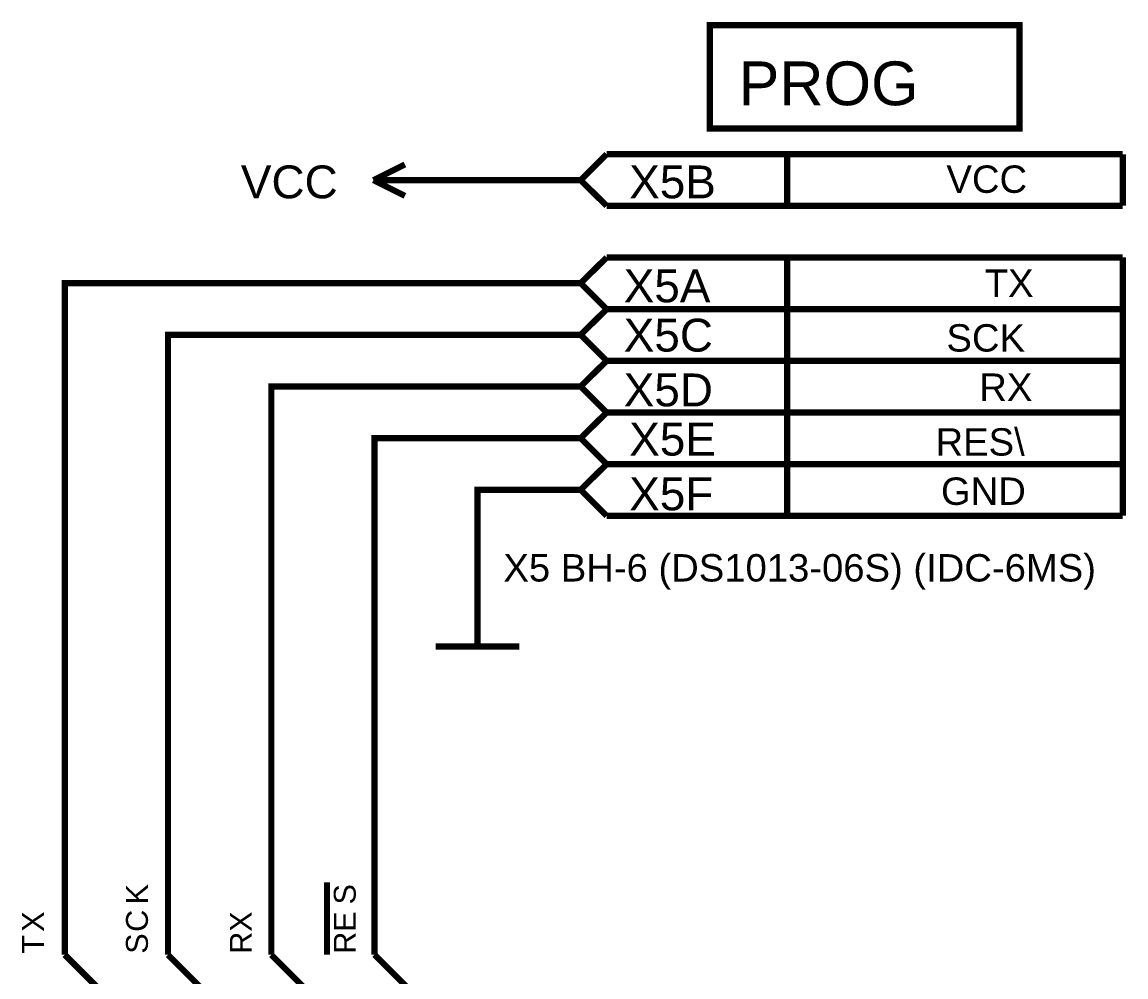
# Model space of a CAD drawing. Header units: millimetres. Extents: x -2024 to 917, y -725 to 13.
# Drawn here: x 315.1 to 368.5, y -534.9 to -488.7 of the extents above; entities that cross this region are included whole.
import ezdxf

# ---------------------------------------------------------------- set-up
doc = ezdxf.new("R2010")
doc.units = ezdxf.units.MM
doc.layers.add('Sheet', color=255, linetype='Continuous')
doc.styles.get("Standard").update_dxf_attribs({"font": 'arial.ttf'})

msp = doc.modelspace()

# ---------------------------------------------------------------- linework, layer by layer
at = {"layer": 'Sheet'}
for points, const_width in [([(348.391, -488.8), (363.386, -488.8), (363.386, -493.801), (348.391, -493.801), (348.391, -488.8)], 0.3), ([(348.391, -488.8), (348.391, -493.801), (363.386, -493.801), (363.386, -488.8), (348.391, -488.8), (348.391, -488.8)], 0.0991)]:
    msp.add_lwpolyline(points, close=True, dxfattribs=dict(at, const_width=const_width))
at = {"layer": 'Sheet', "const_width": 0.3}
for points in [[(342.134, -496.301), (343.392, -495.043)], [(343.392, -495.043), (368.384, -495.043)], [(352.131, -495.043), (352.131, -497.543)], [(368.384, -495.043), (368.384, -497.543)], [(332.104, -496.301), (333.627, -495.539)], [(332.104, -496.301), (333.627, -497.063)], [(334.653, -496.301), (332.104, -496.301)], [(339.635, -496.301), (334.653, -496.301)], [(342.134, -496.301), (339.635, -496.301)], [(343.392, -497.543), (342.134, -496.301)], [(368.384, -497.543), (343.392, -497.543)], [(342.134, -501.285), (343.392, -500.043)], [(343.392, -500.043), (368.384, -500.043)], [(352.131, -500.043), (352.131, -502.544)], [(368.384, -500.043), (368.384, -502.544)], [(339.635, -501.285), (317.159, -501.285), (317.159, -533.79)], [(342.134, -501.285), (339.635, -501.285)], [(343.392, -502.544), (342.134, -501.285)], [(342.134, -503.786), (343.392, -502.544)], [(368.384, -502.544), (343.392, -502.544)], [(343.392, -502.544), (368.384, -502.544)], [(352.131, -502.544), (352.131, -505.044)], [(368.384, -502.544), (368.384, -505.044)], [(339.635, -503.786), (322.157, -503.786), (322.157, -533.79)], [(342.134, -503.786), (339.635, -503.786)], [(343.392, -505.044), (342.134, -503.786)], [(342.134, -506.286), (343.392, -505.044)], [(368.384, -505.044), (343.392, -505.044)], [(343.392, -505.044), (368.384, -505.044)], [(352.131, -505.044), (352.131, -507.545)], [(368.384, -505.044), (368.384, -507.545)], [(339.635, -506.286), (327.156, -506.286), (327.156, -533.79)], [(342.134, -506.286), (339.635, -506.286)], [(343.392, -507.545), (342.134, -506.286)], [(342.134, -508.786), (343.392, -507.545)], [(368.384, -507.545), (343.392, -507.545)], [(343.392, -507.545), (368.384, -507.545)], [(352.131, -507.545), (352.131, -510.045)], [(368.384, -507.545), (368.384, -510.045)], [(339.635, -508.786), (332.154, -508.786), (332.154, -533.79)], [(342.134, -508.786), (339.635, -508.786)], [(343.392, -510.045), (342.134, -508.786)], [(342.134, -511.287), (343.392, -510.045)], [(368.384, -510.045), (343.392, -510.045)], [(343.392, -510.045), (368.384, -510.045)], [(352.131, -510.045), (352.131, -512.545)], [(368.384, -510.045), (368.384, -512.545)], [(339.635, -511.287), (337.136, -511.287), (337.136, -513.787)], [(342.134, -511.287), (339.635, -511.287)], [(343.392, -512.545), (342.134, -511.287)], [(368.384, -512.545), (343.392, -512.545)], [(337.136, -513.787), (337.136, -518.871)], [(335.117, -518.871), (339.172, -518.871)], [(329.854, -530.28), (329.854, -531.373)], [(329.854, -531.373), (329.854, -532.582)], [(329.854, -532.582), (329.854, -533.79)], [(317.159, -533.79), (319.658, -536.291)], [(322.157, -533.79), (324.656, -536.291)], [(327.156, -533.79), (329.655, -536.291)], [(332.154, -533.79), (334.653, -536.291)]]:
    msp.add_lwpolyline(points, dxfattribs=at)

# ---------------------------------------------------------------- texts
at = {"layer": 'Sheet'}
for s, height, p in [('PROG', 2.1195, (349.781, -492.675)), ('VCC', 1.5897, (325.683, -497.179)), ('X5B', 1.5897, (344.485, -497.179)), ('VCC', 1.3247, (359.844, -496.914)), ('X5A', 1.5897, (344.22, -502.213)), ('TX', 1.3247, (361.698, -501.948)), ('X5C', 1.5897, (344.22, -504.597)), ('SCK', 1.3247, (359.844, -504.597)), ('X5D', 1.5897, (344.22, -507.247)), ('RX', 1.3247, (361.433, -506.982)), ('X5E', 1.5897, (344.485, -509.631)), ('RES\\', 1.3247, (359.314, -509.631)), ('X5F', 1.5897, (344.485, -512.28)), ('GND', 1.3247, (359.579, -512.015)), ('X5 BH-6 (DS1013-06S) (IDC-6MS)', 1.32471, (338.394, -515.725))]:
    msp.add_text(s, height=height, dxfattribs=at).set_placement(p)
for s, p in [('K', (321.181, -531.356)), ('S', (331.244, -531.356)), ('C', (321.181, -532.681)), ('E', (331.244, -532.681)), ('S', (321.181, -533.741)), ('R', (331.244, -533.741))]:
    msp.add_text(s, height=1.06, rotation=90, dxfattribs=at).set_placement(p)
at = {"layer": 'Sheet', "color": 2}
for s, p in [('X', (316.149, -532.681)), ('X', (326.212, -532.681)), ('R', (326.212, -533.741)), ('T', (316.149, -533.741))]:
    msp.add_text(s, height=1.06, rotation=90, dxfattribs=at).set_placement(p)

doc.saveas('drawing.dxf')
